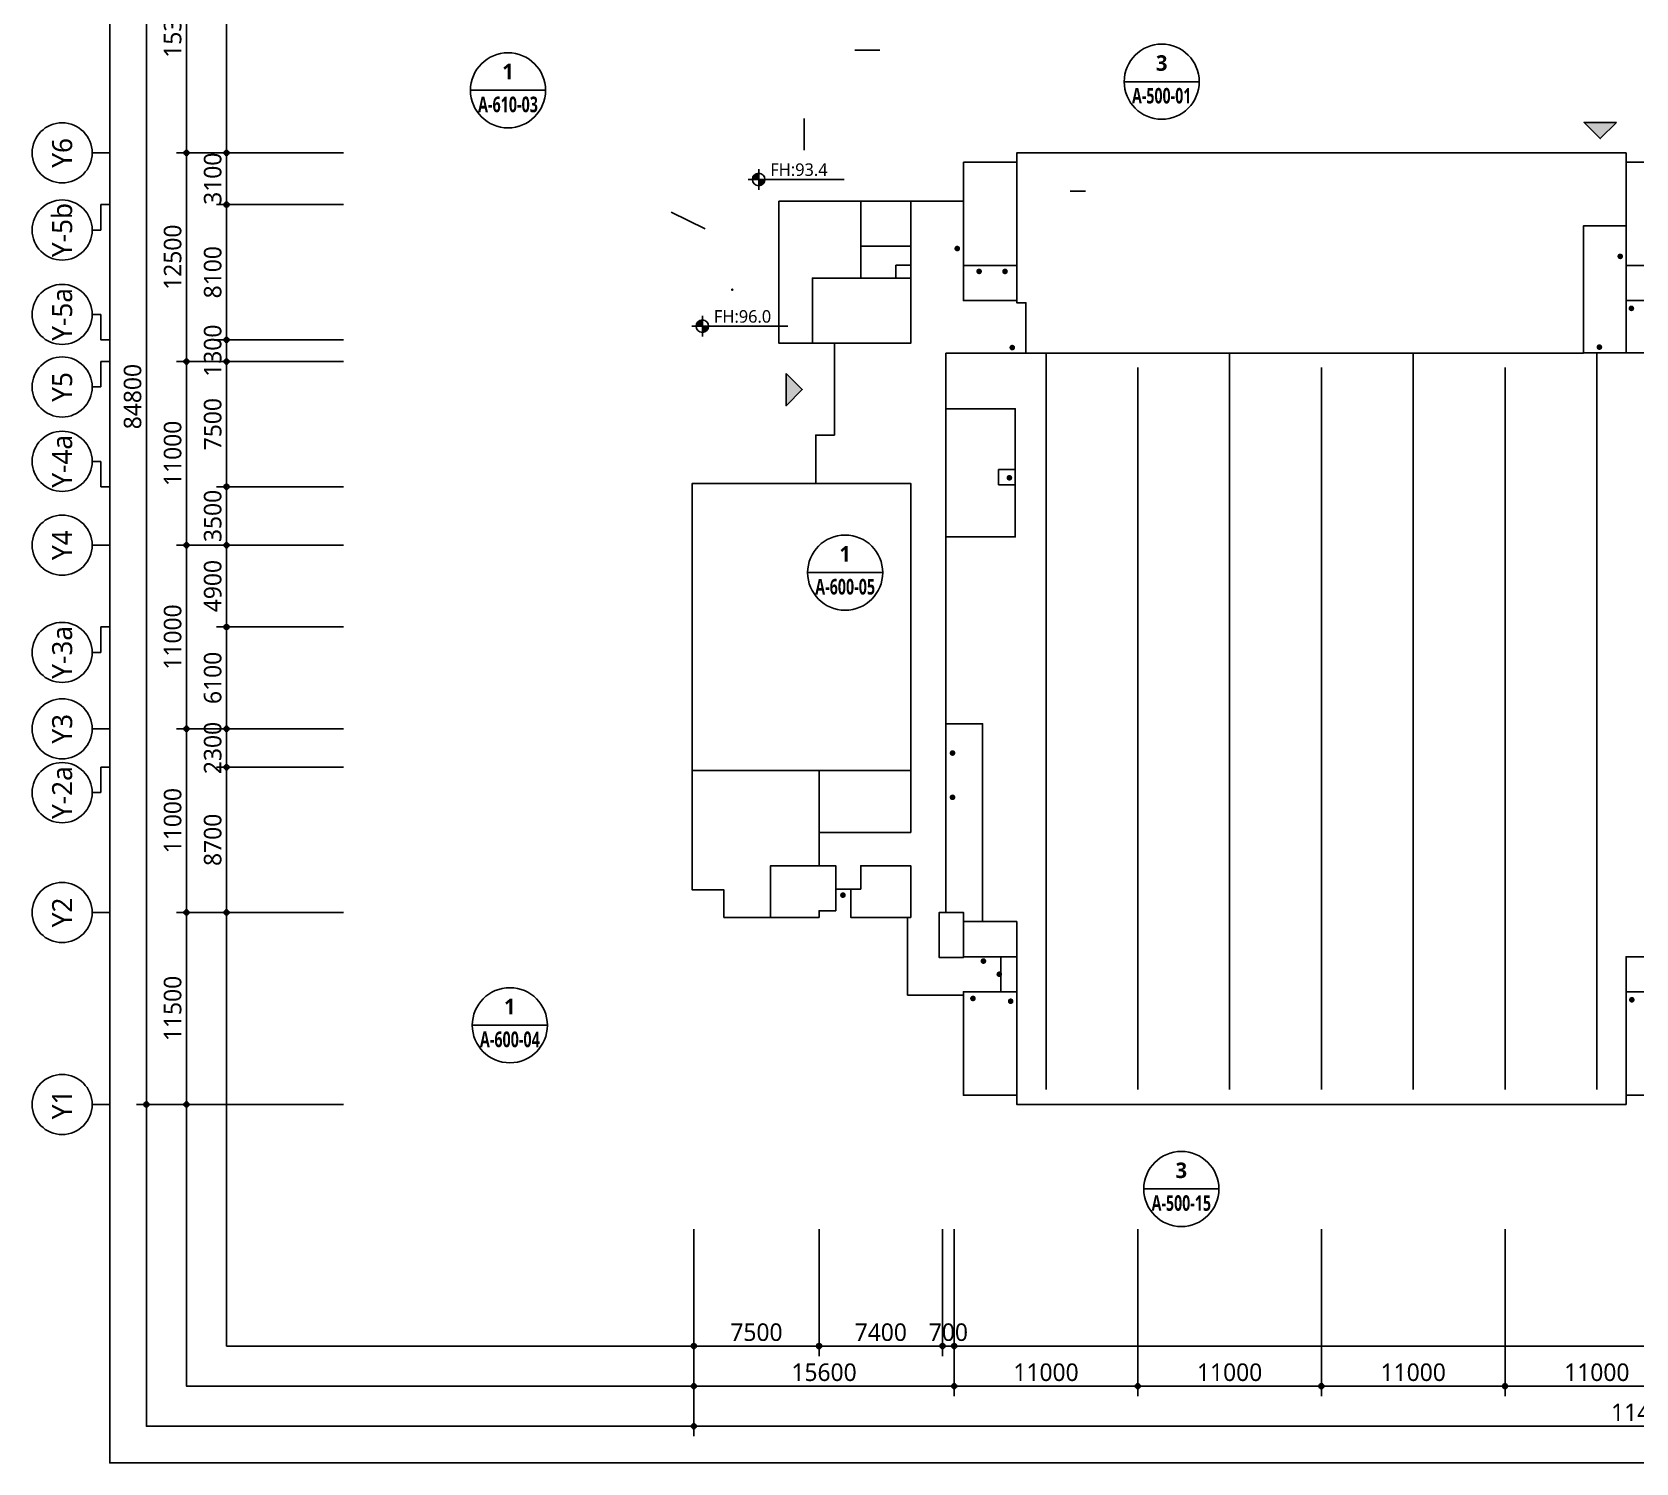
# Model space of a CAD drawing. Header units: millimetres. Extents: x -867282 to 190005487, y -1022614 to 455456909.
# Drawn here: x -850091 to -753998, y -655189 to -569482 of the extents above; entities that cross this region are included whole.
import ezdxf
from ezdxf.enums import TextEntityAlignment as Align

# ---------------------------------------------------------------- set-up
doc = ezdxf.new("R2010")
doc.units = ezdxf.units.MM
doc.header["$LTSCALE"] = 400
doc.header["$MEASUREMENT"] = 0
doc.header["$PDSIZE"] = -10
doc.layers.get('0').update_dxf_attribs({"linetype": 'CONTINUOUS'})
doc.layers.get('Defpoints').update_dxf_attribs({"color": 153, "linetype": 'CONTINUOUS'})
for name, color, linetype in [('A-ANNO-ENT', 1, 'CONTINUOUS'), ('A-ANNO-SYMB', 7, 'CONTINUOUS'), ('A-ANNO-TEXT1', 7, 'CONTINUOUS'), ('A-FLOR-MARK-ARCH', 1, 'CONTINUOUS'), ('A-ST-AXIS-BUB', 7, 'CONTINUOUS'), ('A-ST-AXIS-DIM', 7, 'CONTINUOUS'), ('AA-MKXS', 3, 'CONTINUOUS'), ('heb', 30, 'CONTINUOUS'), ('X-SEC-종$0$A-ST-AXIS-BUB', 7, 'CONTINUOUS')]:
    doc.layers.add(name, color=color, linetype=linetype)
doc.layers.add('A-XXXX-SYMB', color=7, linetype='CONTINUOUS', lineweight=25)
doc.layers.add('XR-평면도$0$A-SSXK-LEAD', color=7, linetype='CONTINUOUS', lineweight=25)
doc.layers.add('Defpoint', color=161, linetype='CONTINUOUS', plot=False)
doc.layers.add('면적', color=210, linetype='CONTINUOUS', plot=False)
doc.styles.add('2020음성 1차', font='')
doc.styles.add('SAMOO', font='romans.shx', dxfattribs={"bigfont": 'whgtxt.shx'})
doc.styles.add('SH_대대리576', font='malgun.ttf')
doc.styles.get('2020음성 1차').set_extended_font_data('NanumGothic', bold=True)
doc.dimstyles.new('SHP 600', dxfattribs={"dimscale": 300, "dimtxt": 3.5, "dimasz": 1, "dimexe": 2, "dimexo": 2, "dimgap": 1, "dimtad": 1, "dimdec": 0, "dimzin": 0, "dimdsep": 46, "dimtxsty": 'SH_대대리576', "dimblk": 'DIMDOT', "dimcen": 0.09, "dimclrt": 3, "dimadec": 0, "dimazin": 1, "dimtfac": 1, "dimtdec": 0, "dimtix": 1, "dimtmove": 2, "dimatfit": 0, "dimldrblk": 'DIMDOT', "dimfxl": 1, "dimtolj": 1, "dimtzin": 0, "dimarcsym": 0})

# ---------------------------------------------------------------- blocks, each defined once
blk = doc.blocks.new('DIMDOT')
at = {"color": 0}
blk.add_line((-2, 0), (2, 0), dxfattribs=at)
for radius in [0.5, 0.25]:
    blk.add_circle((0, 0), radius, dxfattribs=at)
blk = doc.blocks.new('*D613')
at = {"layer": 'A-ST-AXIS-DIM', "color": 0, "lineweight": -2, "transparency": 16777216}
for p, q in [((-831441, -548917), (-843841, -548917)), ((-843241, -549217), (-843241, -633417)), ((-831441, -633717), (-843841, -633717))]:
    blk.add_line(p, q, dxfattribs=at)
at = {"layer": 'Defpoints', "color": 0, "transparency": 16777216}
for p in [(-830841, -548917), (-843241, -633717), (-830841, -633717)]:
    blk.add_point(p, dxfattribs=at)
at = {"layer": 'A-ST-AXIS-DIM', "color": 0, "lineweight": -2, "transparency": 16777216, "xscale": 300, "yscale": 300, "zscale": 300}
for p, rotation in [((-843241, -548917), 90), ((-843241, -633717), 270)]:
    blk.add_blockref('DIMDOT', p, dxfattribs=dict(at, rotation=rotation))
at = {"layer": 'A-ST-AXIS-DIM', "color": 3, "transparency": 16777216, "insert": (-844066, -591317), "char_height": 1050, "attachment_point": 5, "rotation": 90, "style": 'SH_대대리576'}
blk.add_mtext('\\A1;84800', dxfattribs=at)
blk = doc.blocks.new('*D614')
at = {"layer": 'A-ST-AXIS-DIM', "color": 0, "lineweight": -2, "transparency": 16777216}
for p, q in [((-831441, -622217), (-841441, -622217)), ((-840841, -622517), (-840841, -633417)), ((-831441, -633717), (-841441, -633717))]:
    blk.add_line(p, q, dxfattribs=at)
at = {"layer": 'Defpoints', "color": 0, "transparency": 16777216}
for p in [(-830841, -622217), (-840841, -633717), (-830841, -633717)]:
    blk.add_point(p, dxfattribs=at)
at = {"layer": 'A-ST-AXIS-DIM', "color": 0, "lineweight": -2, "transparency": 16777216, "xscale": 300, "yscale": 300, "zscale": 300}
for p, rotation in [((-840841, -622217), 90), ((-840841, -633717), 270)]:
    blk.add_blockref('DIMDOT', p, dxfattribs=dict(at, rotation=rotation))
at = {"layer": 'A-ST-AXIS-DIM', "color": 3, "transparency": 16777216, "insert": (-841666, -627967), "char_height": 1050, "attachment_point": 5, "rotation": 90, "style": 'SH_대대리576'}
blk.add_mtext('\\A1;11500', dxfattribs=at)
blk = doc.blocks.new('*D615')
at = {"layer": 'A-ST-AXIS-DIM', "color": 0, "lineweight": -2, "transparency": 16777216}
for p, q in [((-831441, -611217), (-841441, -611217)), ((-840841, -611517), (-840841, -621917)), ((-831441, -622217), (-841441, -622217))]:
    blk.add_line(p, q, dxfattribs=at)
at = {"layer": 'Defpoints', "color": 0, "transparency": 16777216}
for p in [(-830841, -611217), (-840841, -622217), (-830841, -622217)]:
    blk.add_point(p, dxfattribs=at)
at = {"layer": 'A-ST-AXIS-DIM', "color": 0, "lineweight": -2, "transparency": 16777216, "xscale": 300, "yscale": 300, "zscale": 300}
for p, rotation in [((-840841, -611217), 90), ((-840841, -622217), 270)]:
    blk.add_blockref('DIMDOT', p, dxfattribs=dict(at, rotation=rotation))
at = {"layer": 'A-ST-AXIS-DIM', "color": 3, "transparency": 16777216, "insert": (-841666, -616717), "char_height": 1050, "attachment_point": 5, "rotation": 90, "style": 'SH_대대리576'}
blk.add_mtext('\\A1;11000', dxfattribs=at)
blk = doc.blocks.new('*D616')
at = {"layer": 'A-ST-AXIS-DIM', "color": 0, "lineweight": -2, "transparency": 16777216}
for p, q in [((-831441, -600217), (-841441, -600217)), ((-840841, -600517), (-840841, -610917)), ((-831441, -611217), (-841441, -611217))]:
    blk.add_line(p, q, dxfattribs=at)
at = {"layer": 'Defpoints', "color": 0, "transparency": 16777216}
for p in [(-830841, -600217), (-840841, -611217), (-830841, -611217)]:
    blk.add_point(p, dxfattribs=at)
at = {"layer": 'A-ST-AXIS-DIM', "color": 0, "lineweight": -2, "transparency": 16777216, "xscale": 300, "yscale": 300, "zscale": 300}
for p, rotation in [((-840841, -600217), 90), ((-840841, -611217), 270)]:
    blk.add_blockref('DIMDOT', p, dxfattribs=dict(at, rotation=rotation))
at = {"layer": 'A-ST-AXIS-DIM', "color": 3, "transparency": 16777216, "insert": (-841666, -605717), "char_height": 1050, "attachment_point": 5, "rotation": 90, "style": 'SH_대대리576'}
blk.add_mtext('\\A1;11000', dxfattribs=at)
blk = doc.blocks.new('*D617')
at = {"layer": 'A-ST-AXIS-DIM', "color": 0, "lineweight": -2, "transparency": 16777216}
for p, q in [((-831441, -589217), (-841441, -589217)), ((-840841, -589517), (-840841, -599917)), ((-831441, -600217), (-841441, -600217))]:
    blk.add_line(p, q, dxfattribs=at)
at = {"layer": 'Defpoints', "color": 0, "transparency": 16777216}
for p in [(-830841, -589217), (-840841, -600217), (-830841, -600217)]:
    blk.add_point(p, dxfattribs=at)
at = {"layer": 'A-ST-AXIS-DIM', "color": 0, "lineweight": -2, "transparency": 16777216, "xscale": 300, "yscale": 300, "zscale": 300}
for p, rotation in [((-840841, -589217), 90), ((-840841, -600217), 270)]:
    blk.add_blockref('DIMDOT', p, dxfattribs=dict(at, rotation=rotation))
at = {"layer": 'A-ST-AXIS-DIM', "color": 3, "transparency": 16777216, "insert": (-841666, -594717), "char_height": 1050, "attachment_point": 5, "rotation": 90, "style": 'SH_대대리576'}
blk.add_mtext('\\A1;11000', dxfattribs=at)
blk = doc.blocks.new('*D618')
at = {"layer": 'A-ST-AXIS-DIM', "color": 0, "lineweight": -2, "transparency": 16777216}
for p, q in [((-831441, -576717), (-841441, -576717)), ((-840841, -577017), (-840841, -588917)), ((-831441, -589217), (-841441, -589217))]:
    blk.add_line(p, q, dxfattribs=at)
at = {"layer": 'Defpoints', "color": 0, "transparency": 16777216}
for p in [(-830841, -576717), (-840841, -589217), (-830841, -589217)]:
    blk.add_point(p, dxfattribs=at)
at = {"layer": 'A-ST-AXIS-DIM', "color": 0, "lineweight": -2, "transparency": 16777216, "xscale": 300, "yscale": 300, "zscale": 300}
for p, rotation in [((-840841, -576717), 90), ((-840841, -589217), 270)]:
    blk.add_blockref('DIMDOT', p, dxfattribs=dict(at, rotation=rotation))
at = {"layer": 'A-ST-AXIS-DIM', "color": 3, "transparency": 16777216, "insert": (-841666, -582967), "char_height": 1050, "attachment_point": 5, "rotation": 90, "style": 'SH_대대리576'}
blk.add_mtext('\\A1;12500', dxfattribs=at)
blk = doc.blocks.new('*D619')
at = {"layer": 'A-ST-AXIS-DIM', "color": 0, "lineweight": -2, "transparency": 16777216}
for p, q in [((-831441, -561417), (-841441, -561417)), ((-840841, -561717), (-840841, -576417)), ((-831441, -576717), (-841441, -576717))]:
    blk.add_line(p, q, dxfattribs=at)
at = {"layer": 'Defpoints', "color": 0, "transparency": 16777216}
for p in [(-830841, -561417), (-840841, -576717), (-830841, -576717)]:
    blk.add_point(p, dxfattribs=at)
at = {"layer": 'A-ST-AXIS-DIM', "color": 0, "lineweight": -2, "transparency": 16777216, "xscale": 300, "yscale": 300, "zscale": 300}
for p, rotation in [((-840841, -561417), 90), ((-840841, -576717), 270)]:
    blk.add_blockref('DIMDOT', p, dxfattribs=dict(at, rotation=rotation))
at = {"layer": 'A-ST-AXIS-DIM', "color": 3, "transparency": 16777216, "insert": (-841666, -569067), "char_height": 1050, "attachment_point": 5, "rotation": 90, "style": 'SH_대대리576'}
blk.add_mtext('\\A1;15300', dxfattribs=at)
blk = doc.blocks.new('A$C2E1A0DD2')
at = {"layer": 'A-ANNO-SYMB'}
h = blk.add_hatch(color=256, dxfattribs=at)
h.paths.add_polyline_path([(750, 1200, 0.4142136), (300, 750), (750, 750)])
h.paths.add_polyline_path([(1200, 750), (750, 750), (750, 300, 0.4142136)])
for p, q in [((750, 1500), (750, 0)), ((0, 750), (1500, 750))]:
    blk.add_line(p, q, dxfattribs=at)
blk.add_circle((750, 750), 450, dxfattribs=at)
blk = doc.blocks.new('A$C33BE775C')
at = {"layer": 'A-XXXX-SYMB'}
blk.add_line((1250, 625), (5743, 625), dxfattribs=at)
at = {"layer": 'A-XXXX-SYMB', "xscale": 0.8333333333333333, "yscale": 0.8333333333333333, "zscale": 0.8333333333333333}
blk.add_blockref('A$C2E1A0DD2', (0, 0), dxfattribs=at)
blk = doc.blocks.new('*D634')
at = {"layer": 'A-ST-AXIS-DIM', "color": 0, "lineweight": -2, "transparency": 16777216}
for p, q in [((-761841, -641189), (-761841, -651189)), ((-750841, -641189), (-750841, -651189)), ((-761541, -650589), (-751141, -650589))]:
    blk.add_line(p, q, dxfattribs=at)
at = {"layer": 'Defpoints', "color": 0, "transparency": 16777216}
for p in [(-761841, -640589), (-750841, -640589), (-750841, -650589)]:
    blk.add_point(p, dxfattribs=at)
at = {"layer": 'A-ST-AXIS-DIM', "color": 0, "lineweight": -2, "transparency": 16777216, "xscale": 300, "yscale": 300, "zscale": 300, "rotation": 180}
blk.add_blockref('DIMDOT', (-761841, -650589), dxfattribs=at)
at = {"layer": 'A-ST-AXIS-DIM', "color": 0, "lineweight": -2, "transparency": 16777216, "xscale": 300, "yscale": 300, "zscale": 300}
blk.add_blockref('DIMDOT', (-750841, -650589), dxfattribs=at)
at = {"layer": 'A-ST-AXIS-DIM', "color": 3, "transparency": 16777216, "insert": (-756341, -649764), "char_height": 1050, "attachment_point": 5, "style": 'SH_대대리576'}
blk.add_mtext('\\A1;11000', dxfattribs=at)
blk = doc.blocks.new('*D635')
at = {"layer": 'A-ST-AXIS-DIM', "color": 0, "lineweight": -2, "transparency": 16777216}
for p, q in [((-772841, -641189), (-772841, -651189)), ((-761841, -641189), (-761841, -651189)), ((-772541, -650589), (-762141, -650589))]:
    blk.add_line(p, q, dxfattribs=at)
at = {"layer": 'Defpoints', "color": 0, "transparency": 16777216}
for p in [(-772841, -640589), (-761841, -640589), (-761841, -650589)]:
    blk.add_point(p, dxfattribs=at)
at = {"layer": 'A-ST-AXIS-DIM', "color": 0, "lineweight": -2, "transparency": 16777216, "xscale": 300, "yscale": 300, "zscale": 300, "rotation": 180}
blk.add_blockref('DIMDOT', (-772841, -650589), dxfattribs=at)
at = {"layer": 'A-ST-AXIS-DIM', "color": 0, "lineweight": -2, "transparency": 16777216, "xscale": 300, "yscale": 300, "zscale": 300}
blk.add_blockref('DIMDOT', (-761841, -650589), dxfattribs=at)
at = {"layer": 'A-ST-AXIS-DIM', "color": 3, "transparency": 16777216, "insert": (-767341, -649764), "char_height": 1050, "attachment_point": 5, "style": 'SH_대대리576'}
blk.add_mtext('\\A1;11000', dxfattribs=at)
blk = doc.blocks.new('*D636')
at = {"layer": 'A-ST-AXIS-DIM', "color": 0, "lineweight": -2, "transparency": 16777216}
for p, q in [((-783841, -641189), (-783841, -651189)), ((-772841, -641189), (-772841, -651189)), ((-783541, -650589), (-773141, -650589))]:
    blk.add_line(p, q, dxfattribs=at)
at = {"layer": 'Defpoints', "color": 0, "transparency": 16777216}
for p in [(-783841, -640589), (-772841, -640589), (-772841, -650589)]:
    blk.add_point(p, dxfattribs=at)
at = {"layer": 'A-ST-AXIS-DIM', "color": 0, "lineweight": -2, "transparency": 16777216, "xscale": 300, "yscale": 300, "zscale": 300, "rotation": 180}
blk.add_blockref('DIMDOT', (-783841, -650589), dxfattribs=at)
at = {"layer": 'A-ST-AXIS-DIM', "color": 0, "lineweight": -2, "transparency": 16777216, "xscale": 300, "yscale": 300, "zscale": 300}
blk.add_blockref('DIMDOT', (-772841, -650589), dxfattribs=at)
at = {"layer": 'A-ST-AXIS-DIM', "color": 3, "transparency": 16777216, "insert": (-778341, -649764), "char_height": 1050, "attachment_point": 5, "style": 'SH_대대리576'}
blk.add_mtext('\\A1;11000', dxfattribs=at)
blk = doc.blocks.new('*D637')
at = {"layer": 'A-ST-AXIS-DIM', "color": 0, "lineweight": -2, "transparency": 16777216}
for p, q in [((-794841, -641189), (-794841, -651189)), ((-783841, -641189), (-783841, -651189)), ((-794541, -650589), (-784141, -650589))]:
    blk.add_line(p, q, dxfattribs=at)
at = {"layer": 'Defpoints', "color": 0, "transparency": 16777216}
for p in [(-794841, -640589), (-783841, -640589), (-783841, -650589)]:
    blk.add_point(p, dxfattribs=at)
at = {"layer": 'A-ST-AXIS-DIM', "color": 0, "lineweight": -2, "transparency": 16777216, "xscale": 300, "yscale": 300, "zscale": 300, "rotation": 180}
blk.add_blockref('DIMDOT', (-794841, -650589), dxfattribs=at)
at = {"layer": 'A-ST-AXIS-DIM', "color": 0, "lineweight": -2, "transparency": 16777216, "xscale": 300, "yscale": 300, "zscale": 300}
blk.add_blockref('DIMDOT', (-783841, -650589), dxfattribs=at)
at = {"layer": 'A-ST-AXIS-DIM', "color": 3, "transparency": 16777216, "insert": (-789341, -649764), "char_height": 1050, "attachment_point": 5, "style": 'SH_대대리576'}
blk.add_mtext('\\A1;11000', dxfattribs=at)
blk = doc.blocks.new('*D638')
at = {"layer": 'A-ST-AXIS-DIM', "color": 0, "lineweight": -2, "transparency": 16777216}
for p, q in [((-810441, -641189), (-810441, -651189)), ((-794841, -641189), (-794841, -651189)), ((-810141, -650589), (-795141, -650589))]:
    blk.add_line(p, q, dxfattribs=at)
at = {"layer": 'Defpoints', "color": 0, "transparency": 16777216}
for p in [(-810441, -640589), (-794841, -640589), (-794841, -650589)]:
    blk.add_point(p, dxfattribs=at)
at = {"layer": 'A-ST-AXIS-DIM', "color": 0, "lineweight": -2, "transparency": 16777216, "xscale": 300, "yscale": 300, "zscale": 300, "rotation": 180}
blk.add_blockref('DIMDOT', (-810441, -650589), dxfattribs=at)
at = {"layer": 'A-ST-AXIS-DIM', "color": 0, "lineweight": -2, "transparency": 16777216, "xscale": 300, "yscale": 300, "zscale": 300}
blk.add_blockref('DIMDOT', (-794841, -650589), dxfattribs=at)
at = {"layer": 'A-ST-AXIS-DIM', "color": 3, "transparency": 16777216, "insert": (-802641, -649764), "char_height": 1050, "attachment_point": 5, "style": 'SH_대대리576'}
blk.add_mtext('\\A1;15600', dxfattribs=at)
blk = doc.blocks.new('*D639')
at = {"layer": 'A-ST-AXIS-DIM', "color": 0, "lineweight": -2, "transparency": 16777216}
for p, q in [((-810441, -641189), (-810441, -653589)), ((-695841, -641189), (-695841, -653589)), ((-810141, -652989), (-696141, -652989))]:
    blk.add_line(p, q, dxfattribs=at)
at = {"layer": 'Defpoints', "color": 0, "transparency": 16777216}
for p in [(-810441, -640589), (-695841, -640589), (-695841, -652989)]:
    blk.add_point(p, dxfattribs=at)
at = {"layer": 'A-ST-AXIS-DIM', "color": 0, "lineweight": -2, "transparency": 16777216, "xscale": 300, "yscale": 300, "zscale": 300, "rotation": 180}
blk.add_blockref('DIMDOT', (-810441, -652989), dxfattribs=at)
at = {"layer": 'A-ST-AXIS-DIM', "color": 0, "lineweight": -2, "transparency": 16777216, "xscale": 300, "yscale": 300, "zscale": 300}
blk.add_blockref('DIMDOT', (-695841, -652989), dxfattribs=at)
at = {"layer": 'A-ST-AXIS-DIM', "color": 3, "transparency": 16777216, "insert": (-753141, -652164), "char_height": 1050, "attachment_point": 5, "style": 'SH_대대리576'}
blk.add_mtext('\\A1;114600', dxfattribs=at)
blk = doc.blocks.new('A-ST-AXIS-BUB-1')
at = {"layer": 'A-ST-AXIS-BUB'}
blk.add_line((0, 350), (0, 0), dxfattribs=at)
blk.add_circle((0, 950), 600, dxfattribs=at)
blk = doc.blocks.new('A-ST-AXIS-BUB-2')
at = {"layer": 'X-SEC-종$0$A-ST-AXIS-BUB'}
blk.add_line((1800, 1050, -103000), (1800, 525, -103000), dxfattribs=at)
at = {"layer": 'X-SEC-종$0$A-ST-AXIS-BUB', "elevation": -103000}
blk.add_lwpolyline([(3323, 0), (3323, 525), (1800, 525)], dxfattribs=at)
at = {"layer": 'X-SEC-종$0$A-ST-AXIS-BUB'}
blk.add_circle((1800, 2850, -103000), 1800, dxfattribs=at)
blk = doc.blocks.new('*U392')
at = {"layer": 'AA-MKXS', "color": 3, "linetype": 'Continuous', "ltscale": 5}
blk.add_line((-5.999976, 0), (5.999976, 0), dxfattribs=at)
blk.add_circle((0, 0), 5.999976, dxfattribs=at)
at = {"layer": 'AA-MKXS', "style": 'SAMOO', "width": 0.85}
blk.add_attdef('ViewNUM', text='', height=2.5, dxfattribs=at).set_placement((0, 1), align=Align.BOTTOM_CENTER)
blk.add_attdef('SheetNUM', text='', height=2.5, dxfattribs=at).set_placement((0, -1), align=Align.TOP_CENTER)
blk = doc.blocks.new('*D642')
at = {"layer": 'A-ST-AXIS-DIM', "color": 0, "lineweight": -2, "transparency": 16777216}
for p, q in [((-838441, -610917), (-838441, -610617)), ((-831441, -611217), (-839041, -611217)), ((-838441, -613517), (-838441, -611217)), ((-831441, -613517), (-839041, -613517)), ((-838441, -613817), (-838441, -614117))]:
    blk.add_line(p, q, dxfattribs=at)
at = {"layer": 'Defpoints', "color": 0, "transparency": 16777216}
for p in [(-838441, -611217), (-830841, -611217), (-830841, -613517)]:
    blk.add_point(p, dxfattribs=at)
at = {"layer": 'A-ST-AXIS-DIM', "color": 0, "lineweight": -2, "transparency": 16777216, "xscale": 300, "yscale": 300, "zscale": 300}
for p, rotation in [((-838441, -611217), 270), ((-838441, -613517), 90)]:
    blk.add_blockref('DIMDOT', p, dxfattribs=dict(at, rotation=rotation))
at = {"layer": 'A-ST-AXIS-DIM', "color": 3, "transparency": 16777216, "insert": (-839266, -612367), "char_height": 1050, "attachment_point": 5, "rotation": 90, "style": 'SH_대대리576'}
blk.add_mtext('\\A1;2300', dxfattribs=at)
blk = doc.blocks.new('*D643')
at = {"layer": 'A-ST-AXIS-DIM', "color": 0, "lineweight": -2, "transparency": 16777216}
for p, q in [((-831441, -613517), (-839041, -613517)), ((-838441, -613817), (-838441, -621917)), ((-831441, -622217), (-839041, -622217))]:
    blk.add_line(p, q, dxfattribs=at)
at = {"layer": 'Defpoints', "color": 0, "transparency": 16777216}
for p in [(-830841, -613517), (-838441, -622217), (-830841, -622217)]:
    blk.add_point(p, dxfattribs=at)
at = {"layer": 'A-ST-AXIS-DIM', "color": 0, "lineweight": -2, "transparency": 16777216, "xscale": 300, "yscale": 300, "zscale": 300}
for p, rotation in [((-838441, -613517), 90), ((-838441, -622217), 270)]:
    blk.add_blockref('DIMDOT', p, dxfattribs=dict(at, rotation=rotation))
at = {"layer": 'A-ST-AXIS-DIM', "color": 3, "transparency": 16777216, "insert": (-839266, -617867), "char_height": 1050, "attachment_point": 5, "rotation": 90, "style": 'SH_대대리576'}
blk.add_mtext('\\A1;8700', dxfattribs=at)
blk = doc.blocks.new('*D644')
at = {"layer": 'A-ST-AXIS-DIM', "color": 0, "lineweight": -2, "transparency": 16777216}
for p, q in [((-831441, -605117), (-839041, -605117)), ((-838441, -605417), (-838441, -610917)), ((-831441, -611217), (-839041, -611217))]:
    blk.add_line(p, q, dxfattribs=at)
at = {"layer": 'Defpoints', "color": 0, "transparency": 16777216}
for p in [(-830841, -605117), (-838441, -611217), (-830841, -611217)]:
    blk.add_point(p, dxfattribs=at)
at = {"layer": 'A-ST-AXIS-DIM', "color": 0, "lineweight": -2, "transparency": 16777216, "xscale": 300, "yscale": 300, "zscale": 300}
for p, rotation in [((-838441, -605117), 90), ((-838441, -611217), 270)]:
    blk.add_blockref('DIMDOT', p, dxfattribs=dict(at, rotation=rotation))
at = {"layer": 'A-ST-AXIS-DIM', "color": 3, "transparency": 16777216, "insert": (-839266, -608167), "char_height": 1050, "attachment_point": 5, "rotation": 90, "style": 'SH_대대리576'}
blk.add_mtext('\\A1;6100', dxfattribs=at)
blk = doc.blocks.new('*D645')
at = {"layer": 'A-ST-AXIS-DIM', "color": 0, "lineweight": -2, "transparency": 16777216}
for p, q in [((-831441, -600217), (-839041, -600217)), ((-838441, -604817), (-838441, -600517)), ((-831441, -605117), (-839041, -605117))]:
    blk.add_line(p, q, dxfattribs=at)
at = {"layer": 'Defpoints', "color": 0, "transparency": 16777216}
for p in [(-838441, -600217), (-830841, -600217), (-830841, -605117)]:
    blk.add_point(p, dxfattribs=at)
at = {"layer": 'A-ST-AXIS-DIM', "color": 0, "lineweight": -2, "transparency": 16777216, "xscale": 300, "yscale": 300, "zscale": 300}
for p, rotation in [((-838441, -600217), 90), ((-838441, -605117), 270)]:
    blk.add_blockref('DIMDOT', p, dxfattribs=dict(at, rotation=rotation))
at = {"layer": 'A-ST-AXIS-DIM', "color": 3, "transparency": 16777216, "insert": (-839266, -602667), "char_height": 1050, "attachment_point": 5, "rotation": 90, "style": 'SH_대대리576'}
blk.add_mtext('\\A1;4900', dxfattribs=at)
blk = doc.blocks.new('*D646')
at = {"layer": 'A-ST-AXIS-DIM', "color": 0, "lineweight": -2, "transparency": 16777216}
for p, q in [((-831441, -596717), (-839041, -596717)), ((-838441, -596417), (-838441, -596117)), ((-838441, -596717), (-838441, -600217)), ((-831441, -600217), (-839041, -600217)), ((-838441, -600517), (-838441, -600817))]:
    blk.add_line(p, q, dxfattribs=at)
at = {"layer": 'Defpoints', "color": 0, "transparency": 16777216}
for p in [(-830841, -596717), (-838441, -600217), (-830841, -600217)]:
    blk.add_point(p, dxfattribs=at)
at = {"layer": 'A-ST-AXIS-DIM', "color": 0, "lineweight": -2, "transparency": 16777216, "xscale": 300, "yscale": 300, "zscale": 300}
for p, rotation in [((-838441, -596717), 270), ((-838441, -600217), 90)]:
    blk.add_blockref('DIMDOT', p, dxfattribs=dict(at, rotation=rotation))
at = {"layer": 'A-ST-AXIS-DIM', "color": 3, "transparency": 16777216, "insert": (-839266, -598467), "char_height": 1050, "attachment_point": 5, "rotation": 90, "style": 'SH_대대리576'}
blk.add_mtext('\\A1;3500', dxfattribs=at)
blk = doc.blocks.new('*D647')
at = {"layer": 'A-ST-AXIS-DIM', "color": 0, "lineweight": -2, "transparency": 16777216}
for p, q in [((-831441, -589217), (-839041, -589217)), ((-838441, -596417), (-838441, -589517)), ((-831441, -596717), (-839041, -596717))]:
    blk.add_line(p, q, dxfattribs=at)
at = {"layer": 'Defpoints', "color": 0, "transparency": 16777216}
for p in [(-838441, -589217), (-830841, -589217), (-830841, -596717)]:
    blk.add_point(p, dxfattribs=at)
at = {"layer": 'A-ST-AXIS-DIM', "color": 0, "lineweight": -2, "transparency": 16777216, "xscale": 300, "yscale": 300, "zscale": 300}
for p, rotation in [((-838441, -589217), 90), ((-838441, -596717), 270)]:
    blk.add_blockref('DIMDOT', p, dxfattribs=dict(at, rotation=rotation))
at = {"layer": 'A-ST-AXIS-DIM', "color": 3, "transparency": 16777216, "insert": (-839266, -592967), "char_height": 1050, "attachment_point": 5, "rotation": 90, "style": 'SH_대대리576'}
blk.add_mtext('\\A1;7500', dxfattribs=at)
blk = doc.blocks.new('*D648')
at = {"layer": 'A-ST-AXIS-DIM', "color": 0, "lineweight": -2, "transparency": 16777216}
for p, q in [((-831441, -587917), (-839041, -587917)), ((-838441, -587617), (-838441, -587317)), ((-838441, -587917), (-838441, -589217)), ((-831441, -589217), (-839041, -589217)), ((-838441, -589517), (-838441, -589817))]:
    blk.add_line(p, q, dxfattribs=at)
at = {"layer": 'Defpoints', "color": 0, "transparency": 16777216}
for p in [(-830841, -587917), (-838441, -589217), (-830841, -589217)]:
    blk.add_point(p, dxfattribs=at)
at = {"layer": 'A-ST-AXIS-DIM', "color": 0, "lineweight": -2, "transparency": 16777216, "xscale": 300, "yscale": 300, "zscale": 300}
for p, rotation in [((-838441, -587917), 270), ((-838441, -589217), 90)]:
    blk.add_blockref('DIMDOT', p, dxfattribs=dict(at, rotation=rotation))
at = {"layer": 'A-ST-AXIS-DIM', "color": 3, "transparency": 16777216, "insert": (-839266, -588567), "char_height": 1050, "attachment_point": 5, "rotation": 90, "style": 'SH_대대리576'}
blk.add_mtext('\\A1;1300', dxfattribs=at)
blk = doc.blocks.new('*D649')
at = {"layer": 'A-ST-AXIS-DIM', "color": 0, "lineweight": -2, "transparency": 16777216}
for p, q in [((-831441, -579817), (-839041, -579817)), ((-838441, -587617), (-838441, -580117)), ((-831441, -587917), (-839041, -587917))]:
    blk.add_line(p, q, dxfattribs=at)
at = {"layer": 'Defpoints', "color": 0, "transparency": 16777216}
for p in [(-838441, -579817), (-830841, -579817), (-830841, -587917)]:
    blk.add_point(p, dxfattribs=at)
at = {"layer": 'A-ST-AXIS-DIM', "color": 0, "lineweight": -2, "transparency": 16777216, "xscale": 300, "yscale": 300, "zscale": 300}
for p, rotation in [((-838441, -579817), 90), ((-838441, -587917), 270)]:
    blk.add_blockref('DIMDOT', p, dxfattribs=dict(at, rotation=rotation))
at = {"layer": 'A-ST-AXIS-DIM', "color": 3, "transparency": 16777216, "insert": (-839266, -583867), "char_height": 1050, "attachment_point": 5, "rotation": 90, "style": 'SH_대대리576'}
blk.add_mtext('\\A1;8100', dxfattribs=at)
blk = doc.blocks.new('*D650')
at = {"layer": 'A-ST-AXIS-DIM', "color": 0, "lineweight": -2, "transparency": 16777216}
for p, q in [((-838441, -576417), (-838441, -576117)), ((-831441, -576717), (-839041, -576717)), ((-838441, -576717), (-838441, -579817)), ((-831441, -579817), (-839041, -579817)), ((-838441, -580117), (-838441, -580417))]:
    blk.add_line(p, q, dxfattribs=at)
at = {"layer": 'Defpoints', "color": 0, "transparency": 16777216}
for p in [(-830841, -576717), (-838441, -579817), (-830841, -579817)]:
    blk.add_point(p, dxfattribs=at)
at = {"layer": 'A-ST-AXIS-DIM', "color": 0, "lineweight": -2, "transparency": 16777216, "xscale": 300, "yscale": 300, "zscale": 300}
for p, rotation in [((-838441, -576717), 270), ((-838441, -579817), 90)]:
    blk.add_blockref('DIMDOT', p, dxfattribs=dict(at, rotation=rotation))
at = {"layer": 'A-ST-AXIS-DIM', "color": 3, "transparency": 16777216, "insert": (-839266, -578267), "char_height": 1050, "attachment_point": 5, "rotation": 90, "style": 'SH_대대리576'}
blk.add_mtext('\\A1;3100', dxfattribs=at)
blk = doc.blocks.new('*D651')
at = {"layer": 'A-ST-AXIS-DIM', "color": 0, "lineweight": -2, "transparency": 16777216}
for p, q in [((-810441, -641189), (-810441, -648789)), ((-802941, -641189), (-802941, -648789)), ((-810141, -648189), (-803241, -648189))]:
    blk.add_line(p, q, dxfattribs=at)
at = {"layer": 'Defpoints', "color": 0, "transparency": 16777216}
for p in [(-810441, -640589), (-802941, -640589), (-802941, -648189)]:
    blk.add_point(p, dxfattribs=at)
at = {"layer": 'A-ST-AXIS-DIM', "color": 0, "lineweight": -2, "transparency": 16777216, "xscale": 300, "yscale": 300, "zscale": 300, "rotation": 180}
blk.add_blockref('DIMDOT', (-810441, -648189), dxfattribs=at)
at = {"layer": 'A-ST-AXIS-DIM', "color": 0, "lineweight": -2, "transparency": 16777216, "xscale": 300, "yscale": 300, "zscale": 300}
blk.add_blockref('DIMDOT', (-802941, -648189), dxfattribs=at)
at = {"layer": 'A-ST-AXIS-DIM', "color": 3, "transparency": 16777216, "insert": (-806691, -647364), "char_height": 1050, "attachment_point": 5, "style": 'SH_대대리576'}
blk.add_mtext('\\A1;7500', dxfattribs=at)
blk = doc.blocks.new('*D652')
at = {"layer": 'A-ST-AXIS-DIM', "color": 0, "lineweight": -2, "transparency": 16777216}
for p, q in [((-802941, -641189), (-802941, -648789)), ((-795541, -641189), (-795541, -648789)), ((-795841, -648189), (-802641, -648189))]:
    blk.add_line(p, q, dxfattribs=at)
at = {"layer": 'Defpoints', "color": 0, "transparency": 16777216}
for p in [(-802941, -640589), (-795541, -640589), (-802941, -648189)]:
    blk.add_point(p, dxfattribs=at)
at = {"layer": 'A-ST-AXIS-DIM', "color": 0, "lineweight": -2, "transparency": 16777216, "xscale": 300, "yscale": 300, "zscale": 300, "rotation": 180}
blk.add_blockref('DIMDOT', (-802941, -648189), dxfattribs=at)
at = {"layer": 'A-ST-AXIS-DIM', "color": 0, "lineweight": -2, "transparency": 16777216, "xscale": 300, "yscale": 300, "zscale": 300}
blk.add_blockref('DIMDOT', (-795541, -648189), dxfattribs=at)
at = {"layer": 'A-ST-AXIS-DIM', "color": 3, "transparency": 16777216, "insert": (-799241, -647364), "char_height": 1050, "attachment_point": 5, "style": 'SH_대대리576'}
blk.add_mtext('\\A1;7400', dxfattribs=at)
blk = doc.blocks.new('*D653')
at = {"layer": 'A-ST-AXIS-DIM', "color": 0, "lineweight": -2, "transparency": 16777216}
for p, q in [((-795541, -641189), (-795541, -648789)), ((-794841, -641189), (-794841, -648789)), ((-795841, -648189), (-796141, -648189)), ((-795541, -648189), (-794841, -648189)), ((-794541, -648189), (-794241, -648189))]:
    blk.add_line(p, q, dxfattribs=at)
at = {"layer": 'Defpoints', "color": 0, "transparency": 16777216}
for p in [(-795541, -640589), (-794841, -640589), (-794841, -648189)]:
    blk.add_point(p, dxfattribs=at)
at = {"layer": 'A-ST-AXIS-DIM', "color": 0, "lineweight": -2, "transparency": 16777216, "xscale": 300, "yscale": 300, "zscale": 300}
blk.add_blockref('DIMDOT', (-795541, -648189), dxfattribs=at)
at = {"layer": 'A-ST-AXIS-DIM', "color": 0, "lineweight": -2, "transparency": 16777216, "xscale": 300, "yscale": 300, "zscale": 300, "rotation": 180}
blk.add_blockref('DIMDOT', (-794841, -648189), dxfattribs=at)
at = {"layer": 'A-ST-AXIS-DIM', "color": 3, "transparency": 16777216, "insert": (-795191, -647364), "char_height": 1050, "attachment_point": 5, "style": 'SH_대대리576'}
blk.add_mtext('\\A1;700', dxfattribs=at)
blk = doc.blocks.new('G$C103DFDC3')
at = {"layer": '면적'}
for points in [[(20000, 48025), (20000, 45000), (53400, 45000), (53400, 52620), (55950, 52620), (55950, 57000), (20000, 57000), (19450, 57000), (19450, 48025), (20000, 48025)], [(16250, 56450), (19450, 56450), (19450, 50250), (16250, 50250)], [(59150, 50250), (55950, 50250), (55950, 56450), (59150, 56450)], [(12900, 6550), (16250, 6550), (16250, 6750), (18500, 6750), (18500, 8850), (16250, 8850), (16250, 8800), (14800, 8800), (14800, 11500), (15200, 11500), (15200, 45000), (20000, 45000), (20000, 48025), (19450, 48025), (19450, 48150), (16250, 48150), (16250, 54100), (13100, 54100), (13100, 45600), (8525, 45600), (8525, 40100), (7400, 40100), (7400, 37200), (13100, 37200), (13100, 16300), (7600, 16300), (7600, 14300), (8600, 14300), (8600, 12900), (10100, 12900), (10100, 14300), (13100, 14300), (13100, 11200), (12900, 11200), (12900, 6550)], [(13100, 54100), (10100, 54100), (10100, 51420), (13100, 51420)], [(55950, 45025), (53400, 45025), (53400, 52620), (55950, 52620)], [(10100, 51420), (10100, 49500), (12210, 49500), (12210, 50270), (13100, 50270), (13100, 51420)], [(12210, 50270), (13100, 50270), (13100, 49500), (12210, 49500)], [(16250, 50250), (19450, 50250), (19450, 48150), (16250, 48150)], [(59150, 48150), (55950, 48150), (55950, 50250), (59150, 50250)], [(7200, 49500), (13100, 49500), (13100, 45600), (7200, 45600)], [(55950, 48150), (55950, 45025), (59150, 45025), (59150, 48025), (59150, 48025), (59150, 48150)], [(15200, 41675), (19355, 41675), (19355, 38025), (18355, 38025), (18355, 37125), (19355, 37125), (19355, 34000), (15200, 34000)], [(0, 20000), (0, 37200), (13100, 37200), (13100, 20000)], [(15200, 22800), (15200, 11500), (16250, 11500), (16250, 10950), (17400, 10950), (17400, 22725), (17400, 22800)], [(7600, 14300), (7600, 20000), (0, 20000), (0, 12850), (1900, 12850), (1900, 11200), (4700, 11200), (4700, 14300)], [(7600, 20000), (13100, 20000), (13100, 16300), (7600, 16300)], [(4700, 14300), (4700, 11200), (7600, 11200), (7600, 11600), (8600, 11600), (8600, 14300)], [(9500, 12900), (9500, 11200), (13100, 11200), (13100, 14300), (10100, 14300), (10100, 12900)], [(14800, 11500), (16250, 11500), (16250, 8800), (14800, 8800)], [(16250, 10950), (19450, 10950), (19450, 8850), (16250, 8850)], [(19450, 6750), (18500, 6750), (18500, 8850), (19450, 8850)], [(55950, 8850), (59150, 8850), (59150, 6750), (55950, 6750)], [(16250, 6750), (19450, 6750), (19450, 550), (16250, 550)], [(55950, 6750), (55950, 6750), (55950, 6750), (55950, 550), (59150, 550), (59150, 6750), (59150, 6750)]]:
    blk.add_lwpolyline(points, close=True, dxfattribs=at)
for points in [[(10100, 51420), (10100, 51420), (10100, 49500), (10100, 49500), (7200, 49500), (7200, 45600), (5200, 45600), (5200, 54100), (10100, 54100), (10100, 51420)], [(59150, 8850), (55950, 8850), (55950, 0), (19450, 0), (19450, 10950), (17400, 10950), (17400, 11500), (17400, 11500), (17400, 15800), (17400, 15800), (17400, 22800), (15200, 22800), (15200, 34000), (19355, 34000), (19355, 37125), (18355, 37125), (18355, 38025), (19355, 38025), (19355, 41675), (15200, 41675), (15200, 45000), (53400, 45000), (53400, 45025), (59150, 45025)]]:
    blk.add_lwpolyline(points, dxfattribs=at)
at = {"layer": '면적', "elevation": 103000}
blk.add_lwpolyline([(18355, 38025), (19355, 38025), (19355, 37125), (18355, 37125)], close=True, dxfattribs=at)

msp = doc.modelspace()

# ---------------------------------------------------------------- hatches: boundary and pattern name
at = {"layer": 'A-ANNO-ENT'}
for points in [[(-757099.6, -574893.4), (-755163.6, -574893.4), (-756131.6, -575861.4)], [(-804919.5, -591864.1), (-804919.5, -589928.1), (-803951.5, -590896.1)]]:
    msp.add_hatch(color=256, dxfattribs=at).paths.add_polyline_path(points)

# ---------------------------------------------------------------- linework, layer by layer
for points in [[(-799300.3, -570555.4), (-800800.3, -570555.4)], [(-787889, -579002.3), (-786966.2, -579002.3)]]:
    msp.add_lwpolyline(points)
for points in [[(-755163.6, -574893.4), (-757099.6, -574893.4), (-756131.6, -575861.4)], [(-804919.5, -589928.1), (-804919.5, -591864.1), (-803951.5, -590896.1)]]:
    msp.add_lwpolyline(points, close=True, dxfattribs=at)
at = {"layer": 'A-FLOR-MARK-ARCH', "const_width": 168.8}
for points in [[(-794745.5, -582446.5, 1), (-794576.7, -582446.5, 1)], [(-755021.5, -582916.4, 1), (-754852.8, -582916.4, 1)], [(-793434.1, -583817.2, 1), (-793265.3, -583817.2, 1)], [(-791882.2, -583817.2, 1), (-791713.4, -583817.2, 1)], [(-754354.1, -586031.1, 1), (-754185.3, -586031.1, 1)], [(-791447.8, -588382, 1), (-791279.1, -588382, 1)], [(-756271, -588352.6, 1), (-756102.2, -588352.6, 1)], [(-791620.6, -596179.7, 1), (-791451.9, -596179.7, 1)], [(-795027.3, -612667.2, 1), (-794858.5, -612667.2, 1)], [(-795027.3, -615319.3, 1), (-794858.5, -615319.3, 1)], [(-801592.9, -621179.3, 1), (-801424.2, -621179.3, 1)], [(-793175.6, -625130.1, 1), (-793006.9, -625130.1, 1)], [(-792225.6, -625917.2, 1), (-792056.9, -625917.2, 1)], [(-793803.9, -627366.5, 1), (-793635.2, -627366.5, 1)], [(-791545.2, -627535.3, 1), (-791376.5, -627535.3, 1)], [(-754326.9, -627446.2, 1), (-754158.2, -627446.2, 1)]]:
    msp.add_lwpolyline(points, format="xyb", close=True, dxfattribs=at)
at = {"layer": 'Defpoint'}
for points in [[(-674241.2, -655188.6), (-845441.2, -655188.6), (-845441.2, -526617.2), (-674241.2, -526617.2)], [(-676441.2, -652988.6), (-843241.2, -652988.6), (-843241.2, -528817.2), (-676441.2, -528817.2)], [(-678841.2, -650588.6), (-840841.2, -650588.6), (-840841.2, -531217.2), (-678841.2, -531217.2)], [(-681241.2, -648188.6), (-838441.2, -648188.6), (-838441.2, -533617.2), (-681241.2, -533617.2)]]:
    msp.add_lwpolyline(points, close=True, dxfattribs=at)
at = {"layer": 'heb', "elevation": 103000}
for points in [[(-789341.2, -588717.2), (-789341.2, -632817.2)], [(-778341.2, -588717.2), (-778341.2, -632817.2)], [(-767341.2, -588717.2), (-767341.2, -632817.2)], [(-756341.2, -588692.2), (-756341.2, -632817.2)], [(-783841.2, -589566.2), (-783841.2, -632817.2)], [(-772841.2, -589566.2), (-772841.2, -632817.2)], [(-761841.2, -589566.2), (-761841.2, -632817.2)]]:
    msp.add_lwpolyline(points, dxfattribs=at)
at = {"layer": 'XR-평면도$0$A-SSXK-LEAD', "const_width": 75}
msp.add_lwpolyline([(-808140.1, -584951.3, -1), (-808140.1, -584876.3, -1)], format="xyb", close=True, dxfattribs=at)
at = {"layer": '면적'}
msp.add_line((-803841.2, -574666.7), (-803841.2, -576547.5), dxfattribs=at)
msp.add_lwpolyline([(-809757.6, -581273.8), (-811803.6, -580277.2)], dxfattribs=at)

# ---------------------------------------------------------------- block references
ref = msp.add_blockref('*U392', (-821575.9, -572970.8), dxfattribs=dict(xscale=-375.0015000059622, yscale=375.0015000059622, zscale=375.0015000059622))
ref.add_attrib('SheetNUM', 'A-610-03', dxfattribs={"layer": 'AA-MKXS', "height": 937.5, "style": '2020음성 1차', "width": 0.7}).set_placement((-821575.9, -573345.8, 103000), align=Align.TOP_CENTER)
ref.add_attrib('ViewNUM', '1', dxfattribs={"layer": 'AA-MKXS', "height": 937.5, "style": '2020음성 1차'}).set_placement((-821575.9, -572595.8, 103000), align=Align.BOTTOM_CENTER)
ref = msp.add_blockref('*U392', (-782409.5, -572453.7), dxfattribs=dict(xscale=-375.0015000059622, yscale=375.0015000059622, zscale=375.0015000059622))
ref.add_attrib('SheetNUM', 'A-500-01', dxfattribs={"layer": 'AA-MKXS', "height": 930, "style": '2020음성 1차', "width": 0.7}).set_placement((-782409.5, -572828.7, 103000), align=Align.TOP_CENTER)
ref.add_attrib('ViewNUM', '3', dxfattribs={"layer": 'AA-MKXS', "height": 930, "style": '2020음성 1차'}).set_placement((-782409.5, -572078.7, 103000), align=Align.BOTTOM_CENTER)
for name, p in [('G$C103DFDC3', (-810541.2, -633717.2)), ('A$C33BE775C', (-807179.6, -578933.4)), ('A$C33BE775C', (-810557.9, -587725.6))]:
    msp.add_blockref(name, p)
ref = msp.add_blockref('*U392', (-801376.5, -601861.7), dxfattribs=dict(xscale=-375.0015000059622, yscale=375.0015000059622, zscale=375.0015000059622))
ref.add_attrib('SheetNUM', 'A-600-05', dxfattribs={"layer": 'AA-MKXS', "height": 937.5, "style": '2020음성 1차', "width": 0.7}).set_placement((-801376.5, -602236.7), align=Align.TOP_CENTER)
ref.add_attrib('ViewNUM', '1', dxfattribs={"layer": 'AA-MKXS', "height": 937.5, "style": '2020음성 1차'}).set_placement((-801376.5, -601486.7), align=Align.BOTTOM_CENTER)
ref = msp.add_blockref('*U392', (-821465.9, -628973.6), dxfattribs=dict(xscale=-375.0015000059622, yscale=375.0015000059622, zscale=375.0015000059622))
ref.add_attrib('SheetNUM', 'A-600-04', dxfattribs={"layer": 'AA-MKXS', "height": 937.5, "style": '2020음성 1차', "width": 0.7}).set_placement((-821465.9, -629348.6), align=Align.TOP_CENTER)
ref.add_attrib('ViewNUM', '1', dxfattribs={"layer": 'AA-MKXS', "height": 937.5, "style": '2020음성 1차'}).set_placement((-821465.9, -628598.6), align=Align.BOTTOM_CENTER)
ref = msp.add_blockref('*U392', (-781234.5, -638780.7), dxfattribs=dict(xscale=-375.0015000059622, yscale=375.0015000059622, zscale=375.0015000059622))
ref.add_attrib('SheetNUM', 'A-500-15', dxfattribs={"layer": 'AA-MKXS', "height": 930, "style": '2020음성 1차', "width": 0.7}).set_placement((-781234.5, -639155.7, 103000), align=Align.TOP_CENTER)
ref.add_attrib('ViewNUM', '3', dxfattribs={"layer": 'AA-MKXS', "height": 930, "style": '2020음성 1차'}).set_placement((-781234.5, -638405.6, 103000), align=Align.BOTTOM_CENTER)
at = {"layer": 'A-ST-AXIS-BUB', "xscale": 3, "yscale": 3, "zscale": 3, "rotation": 90}
for p in [(-845441.2, -576717.2), (-845441.2, -600217.2), (-845441.2, -611217.2), (-845441.2, -622217.2), (-845441.2, -633717.2)]:
    msp.add_blockref('A-ST-AXIS-BUB-1', p, dxfattribs=at)
at = {"layer": 'A-ST-AXIS-BUB'}
for p, rotation in [((-845441.2, -583140.1), 90), ((-845441.2, -592540.1), 90.00000000000001), ((-845441.2, -608440.1), 90), ((-845441.2, -616840.1), 90)]:
    msp.add_blockref('A-ST-AXIS-BUB-2', p, dxfattribs=dict(at, rotation=rotation))
at = {"layer": 'A-ST-AXIS-BUB', "xscale": -1, "rotation": 89.99999999999993}
for p in [(-845441.2, -584594.3), (-845441.2, -593394.3)]:
    msp.add_blockref('A-ST-AXIS-BUB-2', p, dxfattribs=at)

# ---------------------------------------------------------------- texts
at = {"color": 1, "style": 'SH_대대리576'}
for s, p in [('FH:93.4', (-805861.8, -577720.2)), ('FH:96.0', (-809240.1, -586512.4))]:
    msp.add_text(s, height=750, dxfattribs=at).set_placement(p, align=Align.MIDDLE_LEFT)
at = {"layer": 'A-ANNO-TEXT1', "style": 'SH_대대리576'}
for s, p in [('Y6', (-848291.2, -576717.2)), ('Y-5b', (-848291.2, -581340.1)), ('Y-5a', (-848291.2, -586394.3)), ('Y5', (-848291.2, -590740.1)), ('Y-4a', (-848291.2, -595194.3)), ('Y4', (-848291.2, -600217.2)), ('Y-3a', (-848291.2, -606640.1)), ('Y3', (-848291.2, -611217.2)), ('Y-2a', (-848291.2, -615040.1)), ('Y2', (-848291.2, -622217.2)), ('Y1', (-848291.2, -633717.2))]:
    msp.add_text(s, height=1200, rotation=90, dxfattribs=at).set_placement(p, align=Align.MIDDLE_CENTER)

# ---------------------------------------------------------------- dimensions: what is measured, and where the dimension line sits
at = {"layer": 'A-ST-AXIS-DIM'}
for base, p1, p2, angle, picture, middle in [((-843241.2, -633717.2), (-830841.2, -548917.2), (-830841.2, -633717.2), 90, '*D613', (-844066.2, -591317.2)), ((-840841.2, -576717.2), (-830841.2, -561417.2), (-830841.2, -576717.2), 90, '*D619', (-841666.2, -569067.2)), ((-840841.2, -589217.2), (-830841.2, -576717.2), (-830841.2, -589217.2), 90, '*D618', (-841666.2, -582967.2)), ((-838441.2, -579817.2), (-830841.2, -576717.2), (-830841.2, -579817.2), 90, '*D650', (-839266.2, -578267.2)), ((-838441.2, -579817.2), (-830841.2, -587917.2), (-830841.2, -579817.2), 270, '*D649', (-839266.2, -583867.2)), ((-838441.2, -589217.2), (-830841.2, -587917.2), (-830841.2, -589217.2), 90, '*D648', (-839266.2, -588567.2)), ((-840841.2, -600217.2), (-830841.2, -589217.2), (-830841.2, -600217.2), 90, '*D617', (-841666.2, -594717.2)), ((-838441.2, -589217.2), (-830841.2, -596717.2), (-830841.2, -589217.2), 270, '*D647', (-839266.2, -592967.2)), ((-838441.2, -600217.2), (-830841.2, -596717.2), (-830841.2, -600217.2), 90, '*D646', (-839266.2, -598467.2)), ((-840841.2, -611217.2), (-830841.2, -600217.2), (-830841.2, -611217.2), 90, '*D616', (-841666.2, -605717.2)), ((-838441.2, -600217.2), (-830841.2, -605117.2), (-830841.2, -600217.2), 270, '*D645', (-839266.2, -602667.2)), ((-838441.2, -611217.2), (-830841.2, -605117.2), (-830841.2, -611217.2), 90, '*D644', (-839266.2, -608167.2)), ((-840841.2, -622217.2), (-830841.2, -611217.2), (-830841.2, -622217.2), 90, '*D615', (-841666.2, -616717.2)), ((-838441.2, -611217.2), (-830841.2, -613517.2), (-830841.2, -611217.2), 270, '*D642', (-839266.2, -612367.2)), ((-838441.2, -622217.2), (-830841.2, -613517.2), (-830841.2, -622217.2), 90, '*D643', (-839266.2, -617867.2)), ((-840841.2, -633717.2), (-830841.2, -622217.2), (-830841.2, -633717.2), 90, '*D614', (-841666.2, -627967.2)), ((-794841.2, -650588.6), (-810441.2, -640588.6), (-794841.2, -640588.6), 180, '*D638', (-802641.2, -649763.6)), ((-695841.2, -652988.6), (-810441.2, -640588.6), (-695841.2, -640588.6), 180, '*D639', (-753141.2, -652163.6)), ((-802941.2, -648188.6), (-795541.2, -640588.6), (-802941.2, -640588.6), 180, '*D652', (-799241.2, -647363.6)), ((-783841.2, -650588.6), (-794841.2, -640588.6), (-783841.2, -640588.6), 180, '*D637', (-789341.2, -649763.6)), ((-772841.2, -650588.6), (-783841.2, -640588.6), (-772841.2, -640588.6), 180, '*D636', (-778341.2, -649763.6)), ((-761841.2, -650588.6), (-772841.2, -640588.6), (-761841.2, -640588.6), 180, '*D635', (-767341.2, -649763.6)), ((-750841.2, -650588.6), (-761841.2, -640588.6), (-750841.2, -640588.6), 180, '*D634', (-756341.2, -649763.6))]:
    dim = msp.add_linear_dim(base=base, p1=p1, p2=p2, angle=angle, dimstyle='SHP 600', dxfattribs=at)
    dim.commit()
    dim.dimension.update_dxf_attribs({"geometry": picture, "text_midpoint": middle})
for base, p1, p2, picture, middle in [((-802941.2, -648188.6), (-810441.2, -640588.6), (-802941.2, -640588.6), '*D651', (-806691.2, -647363.6)), ((-794841.2, -648188.6), (-795541.2, -640588.6), (-794841.2, -640588.6), '*D653', (-795191.2, -647363.6))]:
    dim = msp.add_linear_dim(base=base, p1=p1, p2=p2, dimstyle='SHP 600', dxfattribs=at)
    dim.commit()
    dim.dimension.update_dxf_attribs({"geometry": picture, "text_midpoint": middle})

doc.saveas('drawing.dxf')
